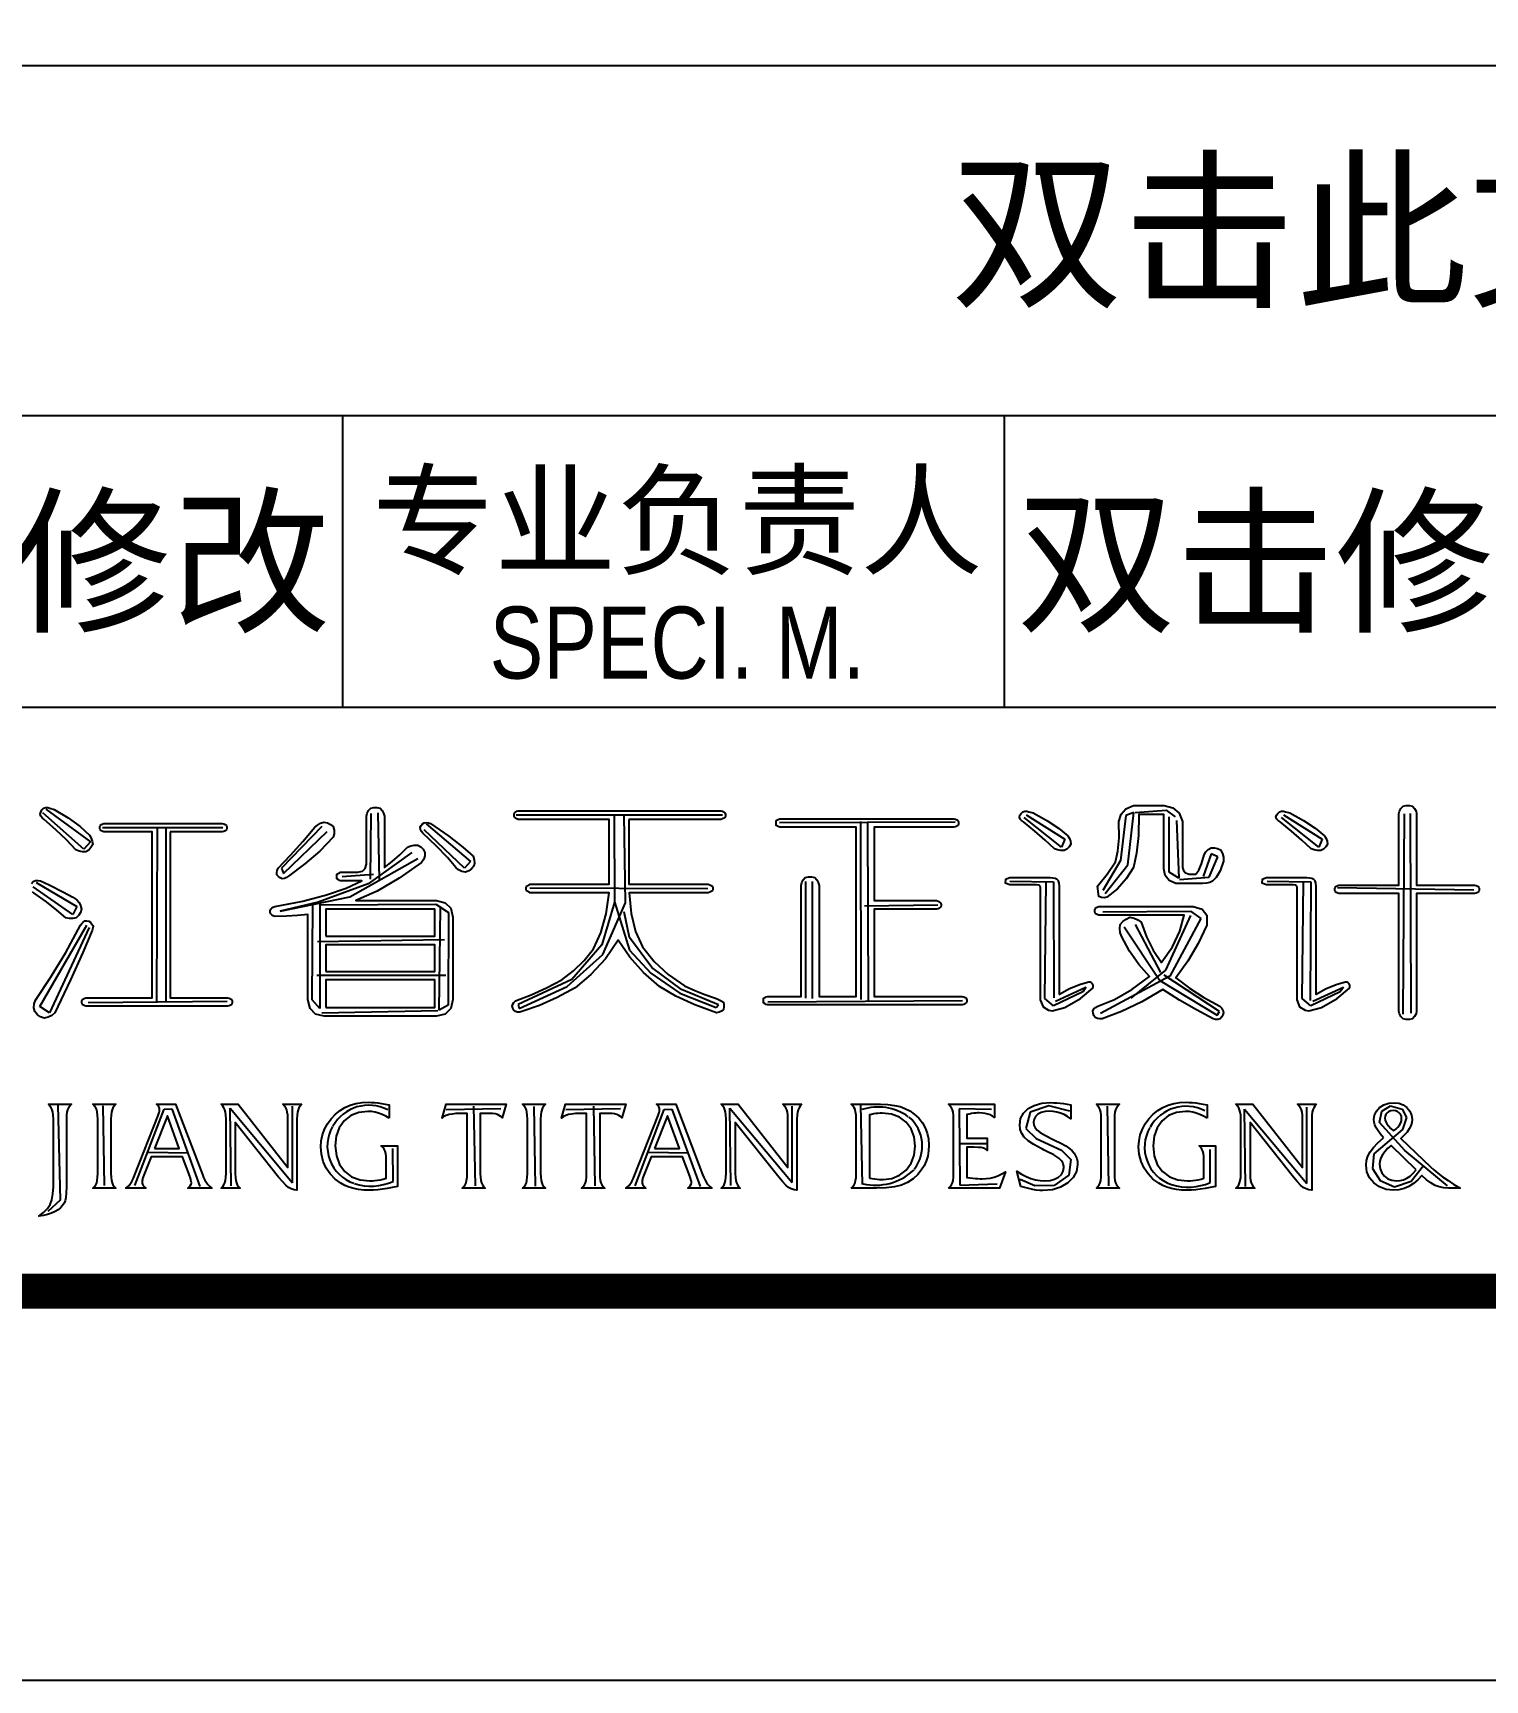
# Model space of a CAD drawing. Header units: millimetres. Extents: x -13522 to 160130, y -106845 to 23204.
# Drawn here: x 89364 to 93096, y -59400 to -55166 of the extents above; entities that cross this region are included whole.
import ezdxf
from ezdxf.enums import TextEntityAlignment as Align

# ---------------------------------------------------------------- set-up
doc = ezdxf.new("R2010")
doc.units = ezdxf.units.MM
doc.layers.add('0DataFlow-NsTitanTitle', color=8, linetype='Continuous')
doc.styles.add('TitleText', font='arial.ttf')

# ---------------------------------------------------------------- blocks, each defined once
blk = doc.blocks.new('titanlogo')
for p, q in [((-152.661, 11.359), (-153.717, 12.295)), ((-153.637, 12.385), (-152.491, 11.548)), ((-145.108, 12.292), (-145.073, 10.574)), ((-125.673, 12.304), (-125.881, 12.228)), ((-125.824, 10.959), (-125.673, 12.304)), ((-125.635, 12.304), (-124.839, 12.36)), ((-124.839, 12.36), (-124.611, 12.19)), ((-152.181, 11.92), (-149.088, 11.92)), ((-150.777, 11.908), (-150.79, 7.415)), ((-150.554, 11.933), (-150.554, 7.452)), ((-146.547, 11.941), (-147.582, 10.872)), ((-145.284, 12.274), (-145.301, 10.592)), ((-143.863, 12.011), (-142.722, 11.047)), ((-141.553, 12.245), (-136.242, 12.245)), ((-139.033, 12.231), (-139.02, 9.998)), ((-138.735, 9.984), (-138.776, 12.231)), ((-130.267, 12.055), (-134.779, 12.042)), ((-132.679, 7.493), (-132.692, 12.069)), ((-132.516, 12.055), (-132.503, 7.48)), ((-127.534, 11.41), (-128.489, 12.177)), ((-128.438, 12.245), (-127.448, 11.614)), ((-125.881, 12.228), (-126.014, 11.073)), ((-124.763, 10.77), (-124.763, 12.19)), ((-124.574, 12.095), (-124.517, 10.618)), ((-120.919, 11.41), (-121.874, 12.177)), ((-121.823, 12.245), (-120.834, 11.614)), ((-118.755, 7.115), (-118.717, 12.266)), ((-118.57, 12.274), (-118.551, 7.142)), ((-152.491, 11.548), (-152.661, 11.359)), ((-147.529, 10.732), (-146.406, 11.819)), ((-142.88, 10.872), (-143.915, 11.854)), ((-127.448, 11.614), (-127.534, 11.41)), ((-120.834, 11.614), (-120.919, 11.41)), ((-145.828, 10.136), (-144.073, 11.117)), ((-144.231, 11.275), (-145.354, 10.469)), ((-142.722, 11.047), (-142.88, 10.872)), ((-126.014, 11.073), (-126.469, 10.296)), ((-123.683, 11.243), (-123.891, 10.656)), ((-123.74, 10.637), (-123.512, 11.167)), ((-123.512, 11.167), (-123.683, 11.243)), ((-147.582, 10.872), (-147.529, 10.732)), ((-146.021, 10.662), (-145.214, 10.714)), ((-126.412, 10.22), (-125.824, 10.959)), ((-124.517, 10.618), (-124.763, 10.77)), ((-124.498, 10.58), (-123.74, 10.637)), ((-152.94, 9.677), (-153.966, 10.394)), ((-153.886, 10.503), (-152.84, 9.886)), ((-145.354, 10.469), (-146.635, 9.996)), ((-141.201, 10.363), (-136.622, 10.35)), ((-134.115, 10.526), (-134.115, 7.534)), ((-133.939, 10.526), (-133.939, 7.52)), ((-128.864, 10.541), (-127.738, 10.524)), ((-127.96, 7.525), (-127.926, 10.524)), ((-127.738, 10.524), (-127.733, 7.535)), ((-122.249, 10.541), (-121.124, 10.524)), ((-121.345, 7.525), (-121.311, 10.524)), ((-121.124, 10.524), (-121.138, 7.468)), ((-120.442, 10.372), (-116.935, 10.315)), ((-152.84, 9.886), (-152.94, 9.677)), ((-147.617, 9.768), (-145.828, 10.136)), ((-146.635, 9.996), (-147.617, 9.768)), ((-146.792, 7.489), (-146.775, 9.926)), ((-146.599, 9.961), (-146.599, 7.261)), ((-146.599, 9.926), (-143.617, 9.943)), ((-143.617, 9.943), (-143.284, 9.733)), ((-143.529, 7.226), (-143.494, 9.855)), ((-139.02, 9.998), (-139.345, 8.901)), ((-139.318, 8.657), (-138.735, 9.984)), ((-139.02, 10.011), (-138.64, 8.766)), ((-138.64, 9.091), (-138.776, 9.754)), ((-132.597, 9.903), (-130.714, 9.93)), ((-126.469, 9.747), (-124.213, 9.766)), ((-124.213, 9.766), (-123.948, 9.577)), ((-153.795, 7.318), (-152.581, 9.41)), ((-152.528, 9.348), (-153.54, 7.151)), ((-143.284, 9.733), (-143.301, 7.349)), ((-125.919, 9.368), (-125.009, 7.986)), ((-125.635, 9.425), (-124.99, 8.194)), ((-124.213, 9.652), (-124.858, 8.251)), ((-123.948, 9.577), (-124.744, 8.099)), ((-143.389, 9.032), (-146.652, 8.979)), ((-139.345, 8.901), (-140.117, 8.008)), ((-138.058, 8.319), (-138.64, 9.091)), ((-140.239, 7.832), (-139.318, 8.657)), ((-138.64, 8.766), (-138.085, 8.17)), ((-146.67, 8.12), (-143.354, 8.12)), ((-138.085, 8.17), (-137.34, 7.656)), ((-137.299, 7.75), (-138.058, 8.319)), ((-124.744, 8.099), (-126.526, 7.134)), ((-124.858, 8.251), (-125.749, 7.531)), ((-123.474, 7.19), (-124.896, 8.118)), ((-140.117, 8.008), (-141.499, 7.371)), ((-141.472, 7.263), (-140.239, 7.832)), ((-137.34, 7.656), (-136.405, 7.29)), ((-136.351, 7.358), (-137.299, 7.75)), ((-126.988, 7.695), (-127.738, 7.337)), ((-127.687, 7.457), (-126.903, 7.815)), ((-126.903, 7.815), (-126.988, 7.695)), ((-125.009, 7.986), (-123.531, 7.096)), ((-120.373, 7.695), (-121.124, 7.337)), ((-121.072, 7.457), (-120.288, 7.815)), ((-120.288, 7.815), (-120.373, 7.695)), ((-153.54, 7.151), (-153.795, 7.318)), ((-152.554, 7.415), (-148.976, 7.452)), ((-146.599, 7.261), (-146.792, 7.489)), ((-146.547, 7.156), (-143.564, 7.209)), ((-143.301, 7.349), (-143.529, 7.226)), ((-141.499, 7.371), (-141.472, 7.263)), ((-136.405, 7.29), (-136.351, 7.358)), ((-135.077, 7.439), (-130.077, 7.466)), ((-127.738, 7.337), (-127.96, 7.525)), ((-121.124, 7.337), (-121.345, 7.525)), ((-123.531, 7.096), (-123.474, 7.19)), ((-153.327, 4.78), (-153.271, 2.341)), ((-152.172, 4.762), (-152.135, 2.714)), ((-151.347, 2.71), (-150.597, 4.673)), ((-150.597, 4.673), (-150.401, 4.682)), ((-150.401, 4.682), (-149.677, 2.692)), ((-148.878, 2.706), (-148.903, 4.699)), ((-148.903, 4.699), (-147.298, 2.784)), ((-147.298, 2.784), (-147.298, 4.751)), ((-143.348, 4.668), (-141.943, 4.69)), ((-142.644, 4.754), (-142.606, 2.706)), ((-141.095, 4.743), (-141.058, 2.695)), ((-140.269, 4.668), (-138.864, 4.69)), ((-139.565, 4.754), (-139.527, 2.706)), ((-138.491, 2.704), (-137.741, 4.667)), ((-137.741, 4.667), (-137.545, 4.676)), ((-137.545, 4.676), (-136.821, 2.686)), ((-136.061, 4.703), (-134.456, 2.788)), ((-136.035, 2.711), (-136.061, 4.703)), ((-134.456, 2.788), (-134.456, 4.755)), ((-132.698, 4.785), (-132.66, 2.737)), ((-130.165, 4.689), (-130.143, 2.724)), ((-129.33, 4.667), (-130.165, 4.689)), ((-127.859, 4.761), (-128.339, 4.602)), ((-127.318, 4.624), (-127.859, 4.761)), ((-126.363, 4.754), (-126.326, 2.706)), ((-126.363, 4.754), (-126.326, 2.706)), ((-122.832, 4.678), (-121.227, 2.763)), ((-122.806, 2.685), (-122.832, 4.678)), ((-121.227, 2.763), (-121.227, 4.73)), ((-119.301, 4.621), (-119.074, 4.764)), ((-119.074, 4.764), (-118.773, 4.674)), ((-118.773, 4.674), (-118.667, 4.463)), ((-128.339, 4.602), (-128.453, 4.183)), ((-119.361, 4.334), (-119.301, 4.621)), ((-118.705, 3.618), (-119.361, 4.334)), ((-118.667, 4.463), (-118.765, 4.153)), ((-128.453, 4.183), (-128.187, 3.924)), ((-128.187, 3.924), (-127.531, 3.619)), ((-118.765, 4.153), (-119.505, 3.527)), ((-150.999, 3.575), (-149.981, 3.558)), ((-144.729, 3.663), (-144.722, 2.815)), ((-138.143, 3.57), (-137.125, 3.552)), ((-129.473, 3.789), (-130.143, 3.789)), ((-127.531, 3.619), (-127.295, 3.383)), ((-123.724, 3.636), (-123.716, 2.788)), ((-119.505, 3.527), (-119.543, 3.15)), ((-117.61, 2.705), (-118.705, 3.618)), ((-127.341, 2.98), (-127.722, 2.713)), ((-127.295, 3.383), (-127.341, 2.98)), ((-119.543, 3.15), (-119.339, 2.841)), ((-118.546, 2.826), (-118.229, 3.225)), ((-130.143, 2.724), (-129.187, 2.757)), ((-128.217, 2.705), (-128.598, 2.865)), ((-127.722, 2.713), (-128.217, 2.705)), ((-119.339, 2.841), (-118.976, 2.682)), ((-118.976, 2.682), (-118.546, 2.826)), ((-153.271, 2.341), (-153.588, 2.043))]:
    blk.add_line(p, q)
for points in [[(-153.42, 12.382), (-153.06, 12.164), (-152.758, 11.944), (-152.512, 11.721), (-152.469, 11.647), (-152.443, 11.567), (-152.434, 11.48), (-152.478, 11.4), (-152.536, 11.338), (-152.608, 11.296), (-152.696, 11.294), (-152.782, 11.311), (-152.866, 11.346), (-153.108, 11.599), (-153.378, 11.859), (-153.678, 12.124), (-153.727, 12.162), (-153.763, 12.207), (-153.785, 12.259), (-153.769, 12.316), (-153.739, 12.369), (-153.695, 12.416), (-153.639, 12.431), (-153.585, 12.431), (-153.532, 12.416)], [(-146.062, 10.545), (-146.09, 10.558), (-146.121, 10.577), (-146.156, 10.601), (-146.162, 10.636), (-146.162, 10.675), (-146.156, 10.718), (-146.121, 10.739), (-146.09, 10.756), (-146.062, 10.769), (-145.63, 10.769), (-145.502, 10.799), (-145.426, 10.866), (-145.4, 10.971), (-145.4, 12.209), (-145.38, 12.286), (-145.343, 12.355), (-145.288, 12.416), (-145.209, 12.431), (-145.129, 12.431), (-145.048, 12.416), (-144.993, 12.355), (-144.956, 12.286), (-144.936, 12.209), (-144.936, 10.886), (-144.733, 11.042), (-144.535, 11.218), (-144.342, 11.413), (-144.257, 11.449), (-144.168, 11.465), (-144.073, 11.464), (-143.999, 11.421), (-143.939, 11.359), (-143.894, 11.278), (-143.898, 11.188), (-143.926, 11.102), (-143.978, 11.021), (-144.556, 10.611), (-145.12, 10.284), (-145.669, 10.04), (-143.596, 10.04), (-143.371, 9.983), (-143.231, 9.841), (-143.177, 9.615), (-143.177, 7.492), (-143.231, 7.263), (-143.371, 7.121), (-143.596, 7.066), (-146.481, 7.066), (-146.707, 7.121), (-146.848, 7.263), (-146.902, 7.492), (-146.902, 9.682), (-147.171, 9.654), (-147.454, 9.638), (-147.753, 9.632), (-147.795, 9.647), (-147.83, 9.669), (-147.859, 9.699), (-147.872, 9.734), (-147.872, 9.774), (-147.859, 9.817), (-147.83, 9.847), (-147.795, 9.869), (-147.753, 9.884), (-147.034, 10.028), (-146.421, 10.186), (-145.916, 10.359), (-145.518, 10.545)], [(-138.657, 12.124), (-138.657, 10.461), (-136.613, 10.461), (-136.571, 10.448), (-136.536, 10.431), (-136.506, 10.41), (-136.494, 10.367), (-136.494, 10.328), (-136.506, 10.293), (-136.536, 10.272), (-136.571, 10.255), (-136.613, 10.242), (-138.647, 10.242), (-138.596, 9.709), (-138.482, 9.244), (-138.304, 8.847), (-138.005, 8.473), (-137.645, 8.141), (-137.223, 7.85), (-136.961, 7.73), (-136.696, 7.622), (-136.428, 7.526), (-136.363, 7.507), (-136.294, 7.474), (-136.221, 7.425), (-136.209, 7.367), (-136.209, 7.305), (-136.221, 7.24), (-136.271, 7.198), (-136.331, 7.168), (-136.4, 7.15), (-136.953, 7.356), (-137.441, 7.583), (-137.862, 7.834), (-138.274, 8.19), (-138.629, 8.585), (-138.927, 9.021), (-139.256, 8.545), (-139.626, 8.138), (-140.036, 7.8), (-140.496, 7.55), (-140.952, 7.345), (-141.403, 7.184), (-141.458, 7.169), (-141.512, 7.169), (-141.564, 7.184), (-141.606, 7.224), (-141.634, 7.271), (-141.648, 7.324), (-141.634, 7.376), (-141.606, 7.421), (-141.564, 7.458), (-141.164, 7.616), (-140.768, 7.797), (-140.377, 8.002), (-140.075, 8.232), (-139.805, 8.497), (-139.565, 8.798), (-139.375, 9.214), (-139.239, 9.696), (-139.156, 10.242), (-141.19, 10.242), (-141.217, 10.255), (-141.249, 10.272), (-141.285, 10.293), (-141.29, 10.328), (-141.29, 10.367), (-141.285, 10.41), (-141.249, 10.431), (-141.217, 10.448), (-141.19, 10.461), (-139.156, 10.461), (-139.156, 12.124), (-141.497, 12.124), (-141.528, 12.138), (-141.56, 12.154), (-141.593, 12.175), (-141.6, 12.211), (-141.6, 12.252), (-141.593, 12.298), (-141.56, 12.319), (-141.528, 12.335), (-141.497, 12.348), (-136.288, 12.348), (-136.246, 12.335), (-136.211, 12.319), (-136.182, 12.298), (-136.169, 12.252), (-136.169, 12.211), (-136.182, 12.175), (-136.211, 12.154), (-136.246, 12.138), (-136.288, 12.124)], [(-128.259, 12.291), (-127.906, 12.098), (-127.61, 11.902), (-127.369, 11.704), (-127.327, 11.638), (-127.301, 11.567), (-127.293, 11.491), (-127.336, 11.419), (-127.393, 11.365), (-127.463, 11.327), (-127.549, 11.325), (-127.633, 11.34), (-127.715, 11.372), (-127.952, 11.596), (-128.218, 11.826), (-128.511, 12.061), (-128.56, 12.095), (-128.595, 12.135), (-128.616, 12.182), (-128.601, 12.232), (-128.571, 12.279), (-128.528, 12.32), (-128.473, 12.334), (-128.42, 12.334), (-128.368, 12.32)], [(-128.259, 12.291), (-127.906, 12.098), (-127.61, 11.902), (-127.369, 11.704), (-127.327, 11.638), (-127.301, 11.567), (-127.293, 11.491), (-127.336, 11.419), (-127.393, 11.365), (-127.463, 11.327), (-127.549, 11.325), (-127.633, 11.34), (-127.715, 11.372), (-127.952, 11.596), (-128.218, 11.826), (-128.511, 12.061), (-128.56, 12.095), (-128.595, 12.135), (-128.616, 12.182), (-128.601, 12.232), (-128.571, 12.279), (-128.528, 12.32), (-128.473, 12.334), (-128.42, 12.334), (-128.368, 12.32)], [(-124.079, 10.716), (-124, 10.819), (-123.93, 10.986), (-123.867, 11.216), (-123.821, 11.291), (-123.759, 11.35), (-123.684, 11.394), (-123.599, 11.395), (-123.519, 11.377), (-123.442, 11.34), (-123.395, 11.253), (-123.372, 11.157), (-123.372, 11.051), (-123.458, 10.805), (-123.553, 10.633), (-123.655, 10.534), (-123.719, 10.504), (-123.803, 10.486), (-123.908, 10.48), (-124.59, 10.48), (-124.764, 10.554), (-124.868, 10.68), (-124.903, 10.857), (-124.903, 12.248), (-125.545, 12.248), (-125.556, 11.709), (-125.603, 11.258), (-125.686, 10.893), (-125.869, 10.601), (-126.097, 10.345), (-126.37, 10.126), (-126.436, 10.113), (-126.503, 10.119), (-126.569, 10.145), (-126.603, 10.407), (-126.361, 10.722), (-126.145, 11.034), (-126.083, 11.309), (-126.054, 11.655), (-126.056, 12.071), (-126.003, 12.26), (-125.879, 12.398), (-125.686, 12.483), (-124.892, 12.483), (-124.669, 12.422), (-124.511, 12.284), (-124.419, 12.071), (-124.419, 10.893), (-124.4, 10.81), (-124.344, 10.751), (-124.249, 10.716)], [(-121.663, 12.291), (-121.31, 12.098), (-121.013, 11.902), (-120.773, 11.704), (-120.73, 11.638), (-120.705, 11.567), (-120.696, 11.491), (-120.74, 11.419), (-120.797, 11.365), (-120.866, 11.327), (-120.953, 11.325), (-121.037, 11.34), (-121.119, 11.372), (-121.356, 11.596), (-121.621, 11.826), (-121.915, 12.061), (-121.963, 12.095), (-121.998, 12.135), (-122.02, 12.182), (-122.004, 12.232), (-121.975, 12.279), (-121.931, 12.32), (-121.877, 12.334), (-121.824, 12.334), (-121.772, 12.32)], [(-118.858, 12.267), (-118.845, 12.341), (-118.808, 12.407), (-118.752, 12.466), (-118.671, 12.481), (-118.592, 12.481), (-118.514, 12.466), (-118.458, 12.408), (-118.419, 12.341), (-118.404, 12.267), (-118.404, 10.436), (-116.918, 10.436), (-116.876, 10.428), (-116.839, 10.408), (-116.807, 10.385), (-116.798, 10.343), (-116.798, 10.304), (-116.807, 10.269), (-116.839, 10.246), (-116.876, 10.227), (-116.918, 10.219), (-118.404, 10.219), (-118.404, 7.197), (-118.419, 7.124), (-118.458, 7.058), (-118.514, 6.999), (-118.592, 6.984), (-118.671, 6.984), (-118.752, 6.999), (-118.808, 7.058), (-118.845, 7.124), (-118.858, 7.197), (-118.858, 10.219), (-120.403, 10.219), (-120.43, 10.232), (-120.462, 10.249), (-120.497, 10.269), (-120.504, 10.304), (-120.504, 10.343), (-120.497, 10.385), (-120.462, 10.406), (-120.43, 10.423), (-120.403, 10.436), (-118.858, 10.436)], [(-150.445, 11.805), (-150.445, 7.542), (-148.972, 7.542), (-148.928, 7.529), (-148.891, 7.512), (-148.86, 7.492), (-148.848, 7.449), (-148.848, 7.409), (-148.86, 7.374), (-148.891, 7.354), (-148.928, 7.337), (-148.972, 7.324), (-152.608, 7.324), (-152.638, 7.337), (-152.67, 7.354), (-152.703, 7.374), (-152.71, 7.409), (-152.71, 7.449), (-152.703, 7.492), (-152.67, 7.512), (-152.638, 7.529), (-152.608, 7.542), (-150.905, 7.542), (-150.905, 11.805), (-152.149, 11.805), (-152.177, 11.818), (-152.208, 11.835), (-152.244, 11.856), (-152.249, 11.891), (-152.249, 11.93), (-152.244, 11.973), (-152.208, 11.994), (-152.177, 12.011), (-152.149, 12.024), (-152.12, 12.024), (-149.107, 12.024), (-149.065, 12.011), (-149.027, 11.994), (-148.995, 11.973), (-148.985, 11.93), (-148.985, 11.891), (-148.995, 11.856), (-149.027, 11.835), (-149.065, 11.818), (-149.107, 11.805)], [(-147.4, 10.668), (-147.448, 10.631), (-147.503, 10.608), (-147.563, 10.601), (-147.615, 10.627), (-147.66, 10.661), (-147.698, 10.702), (-147.701, 10.758), (-147.692, 10.814), (-147.669, 10.87), (-147.347, 11.206), (-147.032, 11.557), (-146.722, 11.923), (-146.655, 11.982), (-146.578, 12.027), (-146.493, 12.057), (-146.401, 12.037), (-146.321, 11.998), (-146.252, 11.94), (-146.227, 11.849), (-146.227, 11.758), (-146.252, 11.666), (-146.596, 11.313), (-146.979, 10.981)], [(-142.65, 11.178), (-142.626, 11.087), (-142.623, 11.001), (-142.639, 10.92), (-142.697, 10.851), (-142.768, 10.801), (-142.852, 10.769), (-142.947, 10.79), (-143.029, 10.829), (-143.098, 10.886), (-143.312, 11.144), (-143.596, 11.439), (-143.95, 11.772), (-143.982, 11.818), (-144.005, 11.869), (-144.017, 11.923), (-143.992, 11.973), (-143.957, 12.013), (-143.911, 12.04), (-143.855, 12.046), (-143.801, 12.041), (-143.748, 12.024), (-143.283, 11.695), (-142.917, 11.413)], [(-130.304, 12.142), (-130.261, 12.128), (-130.224, 12.111), (-130.192, 12.091), (-130.182, 12.048), (-130.182, 12.009), (-130.192, 11.973), (-130.224, 11.953), (-130.261, 11.936), (-130.304, 11.923), (-132.348, 11.923), (-132.348, 10.04), (-130.746, 10.04), (-130.704, 10.024), (-130.669, 10.006), (-130.64, 9.985), (-130.627, 9.942), (-130.627, 9.903), (-130.64, 9.867), (-130.669, 9.846), (-130.704, 9.83), (-130.746, 9.817), (-132.348, 9.817), (-132.348, 7.576), (-130.086, 7.576), (-130.044, 7.563), (-130.009, 7.546), (-129.98, 7.526), (-129.967, 7.483), (-129.967, 7.444), (-129.98, 7.407), (-130.009, 7.387), (-130.044, 7.37), (-130.086, 7.358), (-135.093, 7.358), (-135.121, 7.37), (-135.153, 7.387), (-135.189, 7.407), (-135.194, 7.444), (-135.194, 7.483), (-135.189, 7.526), (-135.153, 7.546), (-135.121, 7.563), (-135.093, 7.576), (-134.225, 7.576), (-134.225, 10.428), (-134.208, 10.503), (-134.173, 10.572), (-134.119, 10.634), (-134.037, 10.649), (-133.954, 10.649), (-133.872, 10.634), (-133.82, 10.572), (-133.785, 10.503), (-133.765, 10.428), (-133.765, 7.576), (-132.808, 7.576), (-132.808, 11.923), (-134.768, 11.923), (-134.796, 11.936), (-134.828, 11.953), (-134.864, 11.973), (-134.869, 12.009), (-134.869, 12.048), (-134.864, 12.091), (-134.828, 12.111), (-134.796, 12.128), (-134.768, 12.142)], [(-128.077, 10.373), (-128.077, 7.487), (-128.007, 7.306), (-127.869, 7.22), (-127.771, 7.203), (-127.445, 7.288), (-127.048, 7.521), (-126.729, 7.79), (-126.718, 7.826), (-126.721, 7.863), (-126.737, 7.896), (-126.762, 7.922), (-126.795, 7.938), (-126.834, 7.94), (-127.04, 7.881), (-127.327, 7.77), (-127.58, 7.623), (-127.583, 10.408), (-127.589, 10.485), (-127.61, 10.543), (-127.644, 10.58), (-127.694, 10.605), (-127.755, 10.619), (-127.827, 10.624), (-128.86, 10.624), (-128.974, 10.579), (-128.98, 10.497), (-128.86, 10.453), (-128.172, 10.453), (-128.122, 10.444), (-128.091, 10.417)], [(-128.077, 10.373), (-128.077, 7.487), (-128.007, 7.306), (-127.869, 7.22), (-127.771, 7.203), (-127.445, 7.288), (-127.048, 7.521), (-126.729, 7.79), (-126.718, 7.826), (-126.721, 7.863), (-126.737, 7.896), (-126.762, 7.922), (-126.795, 7.938), (-126.834, 7.94), (-127.04, 7.881), (-127.327, 7.77), (-127.58, 7.623), (-127.583, 10.408), (-127.589, 10.485), (-127.61, 10.543), (-127.644, 10.58), (-127.694, 10.605), (-127.755, 10.619), (-127.827, 10.624), (-128.86, 10.624), (-128.974, 10.579), (-128.98, 10.497), (-128.86, 10.453), (-128.172, 10.453), (-128.122, 10.444), (-128.091, 10.417)], [(-121.481, 10.373), (-121.481, 7.487), (-121.411, 7.306), (-121.272, 7.22), (-121.175, 7.203), (-120.848, 7.288), (-120.451, 7.521), (-120.133, 7.79), (-120.122, 7.826), (-120.125, 7.863), (-120.14, 7.896), (-120.166, 7.922), (-120.199, 7.938), (-120.237, 7.94), (-120.444, 7.881), (-120.731, 7.77), (-120.983, 7.623), (-120.986, 10.408), (-120.993, 10.485), (-121.014, 10.543), (-121.048, 10.58), (-121.098, 10.605), (-121.159, 10.619), (-121.231, 10.624), (-122.263, 10.624), (-122.377, 10.579), (-122.384, 10.497), (-122.263, 10.453), (-121.576, 10.453), (-121.526, 10.444), (-121.495, 10.417)], [(-146.442, 9.122), (-143.641, 9.122), (-143.641, 9.817), (-146.442, 9.817)], [(-124.149, 9.891), (-123.916, 9.821), (-123.799, 9.66), (-123.796, 9.408), (-124.017, 8.933), (-124.282, 8.482), (-124.59, 8.054), (-124.246, 7.789), (-123.871, 7.545), (-123.466, 7.323), (-123.419, 7.282), (-123.388, 7.229), (-123.372, 7.164), (-123.387, 7.104), (-123.414, 7.049), (-123.455, 7), (-123.514, 6.984), (-123.575, 6.984), (-123.637, 7), (-124.066, 7.228), (-124.498, 7.479), (-124.932, 7.753), (-125.471, 7.439), (-125.99, 7.188), (-126.487, 7), (-126.549, 6.996), (-126.61, 7.008), (-126.67, 7.035), (-126.703, 7.087), (-126.722, 7.142), (-126.729, 7.199), (-126.701, 7.253), (-126.658, 7.294), (-126.599, 7.323), (-126.167, 7.495), (-125.725, 7.75), (-125.274, 8.089), (-125.544, 8.395), (-125.782, 8.74), (-125.987, 9.125), (-126.023, 9.222), (-126.037, 9.322), (-126.027, 9.426), (-125.955, 9.504), (-125.871, 9.565), (-125.774, 9.609), (-125.667, 9.587), (-125.57, 9.546), (-125.486, 9.485), (-125.352, 9.108), (-125.177, 8.762), (-124.962, 8.448), (-124.95, 8.466), (-124.683, 8.853), (-124.492, 9.251), (-124.378, 9.662), (-126.569, 9.662), (-126.599, 9.675), (-126.633, 9.693), (-126.67, 9.714), (-126.675, 9.752), (-126.675, 9.793), (-126.67, 9.838), (-126.633, 9.86), (-126.599, 9.878), (-126.569, 9.891)], [(-152.445, 9.274), (-152.684, 8.706), (-153.006, 7.999), (-153.409, 7.15), (-153.486, 7.083), (-153.576, 7.038), (-153.678, 7.016), (-153.773, 7.049), (-153.855, 7.105), (-153.924, 7.184), (-153.945, 7.286), (-153.939, 7.383), (-153.907, 7.475), (-153.514, 8.059), (-153.126, 8.703), (-152.743, 9.407), (-152.713, 9.452), (-152.677, 9.487), (-152.636, 9.515), (-152.585, 9.518), (-152.536, 9.507), (-152.49, 9.48), (-152.457, 9.436), (-152.433, 9.401), (-152.418, 9.374)], [(-146.442, 8.22), (-143.641, 8.22), (-143.641, 8.898), (-146.442, 8.898)], [(-146.442, 7.29), (-143.641, 7.29), (-143.641, 8.002), (-146.442, 8.002)], [(-153.107, 2.682), (-153.111, 2.528), (-153.122, 2.409), (-153.141, 2.323), (-153.17, 2.258), (-153.21, 2.196), (-153.261, 2.14), (-153.325, 2.088), (-153.402, 2.042), (-153.492, 2.003), (-153.592, 1.97), (-153.702, 1.943), (-153.82, 1.924), (-153.694, 2.024), (-153.596, 2.125), (-153.527, 2.226), (-153.481, 2.345), (-153.454, 2.497), (-153.445, 2.682), (-153.445, 4.421), (-153.448, 4.521), (-153.458, 4.601), (-153.474, 4.662), (-153.498, 4.712), (-153.531, 4.758), (-153.572, 4.801), (-152.98, 4.801), (-153.022, 4.758), (-153.055, 4.712), (-153.079, 4.662), (-153.095, 4.601), (-153.104, 4.521), (-153.107, 4.421)], [(-151.965, 3.026), (-151.962, 2.926), (-151.953, 2.846), (-151.937, 2.784), (-151.913, 2.733), (-151.88, 2.686), (-151.838, 2.643), (-152.43, 2.643), (-152.388, 2.686), (-152.355, 2.733), (-152.331, 2.784), (-152.315, 2.846), (-152.306, 2.926), (-152.302, 3.026), (-152.302, 4.421), (-152.306, 4.521), (-152.315, 4.601), (-152.331, 4.662), (-152.355, 4.712), (-152.388, 4.758), (-152.43, 4.801), (-151.838, 4.801), (-151.88, 4.758), (-151.913, 4.712), (-151.937, 4.662), (-151.953, 4.601), (-151.962, 4.521), (-151.965, 4.421)], [(-151.136, 2.935), (-151.144, 2.913), (-151.151, 2.891), (-151.157, 2.867), (-151.16, 2.844), (-151.163, 2.82), (-151.164, 2.795), (-151.161, 2.774), (-151.154, 2.751), (-151.141, 2.727), (-151.123, 2.701), (-151.099, 2.673), (-151.069, 2.643), (-151.578, 2.643), (-151.537, 2.676), (-151.499, 2.716), (-151.464, 2.763), (-151.43, 2.82), (-151.396, 2.889), (-151.361, 2.971), (-150.753, 4.51), (-150.742, 4.539), (-150.733, 4.568), (-150.726, 4.595), (-150.72, 4.622), (-150.717, 4.647), (-150.716, 4.67), (-150.718, 4.694), (-150.724, 4.717), (-150.734, 4.739), (-150.748, 4.759), (-150.768, 4.78), (-150.793, 4.801), (-150.302, 4.801), (-149.615, 2.993), (-149.582, 2.916), (-149.547, 2.85), (-149.512, 2.793), (-149.471, 2.742), (-149.424, 2.692), (-149.369, 2.643), (-149.988, 2.643), (-149.98, 2.651), (-149.932, 2.706), (-149.904, 2.75), (-149.894, 2.783), (-149.899, 2.821), (-149.911, 2.87), (-149.932, 2.929), (-149.935, 2.939), (-149.937, 2.946), (-149.939, 2.952), (-150.124, 3.451), (-150.929, 3.451)], [(-147.056, 4.801), (-147.098, 4.758), (-147.131, 4.712), (-147.155, 4.662), (-147.171, 4.601), (-147.18, 4.521), (-147.183, 4.421), (-147.183, 2.593), (-147.258, 2.603), (-147.33, 2.627), (-147.399, 2.666), (-147.472, 2.727), (-147.557, 2.816), (-147.654, 2.932), (-148.768, 4.336), (-148.768, 3.026), (-148.765, 2.923), (-148.756, 2.841), (-148.74, 2.78), (-148.717, 2.731), (-148.685, 2.685), (-148.644, 2.643), (-149.133, 2.643), (-149.092, 2.686), (-149.059, 2.733), (-149.035, 2.784), (-149.019, 2.846), (-149.009, 2.926), (-149.006, 3.026), (-149.006, 4.421), (-149.009, 4.521), (-149.019, 4.601), (-149.035, 4.662), (-149.059, 4.712), (-149.092, 4.758), (-149.133, 4.801), (-148.695, 4.801), (-147.418, 3.181), (-147.418, 4.421), (-147.421, 4.521), (-147.431, 4.601), (-147.447, 4.662), (-147.471, 4.712), (-147.504, 4.758), (-147.545, 4.801)], [(-144.81, 4.444), (-144.903, 4.499), (-144.995, 4.543), (-145.085, 4.576), (-145.176, 4.6), (-145.269, 4.614), (-145.363, 4.619), (-145.597, 4.592), (-145.798, 4.511), (-145.967, 4.376), (-146.095, 4.197), (-146.172, 3.983), (-146.197, 3.734), (-146.171, 3.475), (-146.09, 3.255), (-145.957, 3.074), (-145.779, 2.939), (-145.562, 2.858), (-145.309, 2.831), (-145.244, 2.833), (-145.178, 2.839), (-145.109, 2.849), (-145.038, 2.863), (-144.965, 2.881), (-144.889, 2.904), (-144.889, 3.359), (-144.892, 3.458), (-144.902, 3.539), (-144.918, 3.6), (-144.942, 3.65), (-144.974, 3.696), (-145.016, 3.738), (-144.596, 3.738), (-144.596, 2.688), (-144.732, 2.659), (-144.862, 2.635), (-144.985, 2.616), (-145.102, 2.602), (-145.212, 2.594), (-145.318, 2.592), (-145.463, 2.597), (-145.599, 2.612), (-145.724, 2.636), (-145.841, 2.671), (-145.951, 2.716), (-146.053, 2.77), (-146.202, 2.878), (-146.328, 3.01), (-146.431, 3.164), (-146.507, 3.335), (-146.553, 3.516), (-146.568, 3.706), (-146.558, 3.863), (-146.525, 4.015), (-146.472, 4.162), (-146.398, 4.3), (-146.305, 4.428), (-146.192, 4.546), (-146.076, 4.639), (-145.95, 4.716), (-145.813, 4.776), (-145.666, 4.819), (-145.511, 4.845), (-145.348, 4.854), (-145.271, 4.852), (-145.188, 4.846), (-145.101, 4.837), (-145.009, 4.824), (-144.912, 4.808), (-144.81, 4.787)], [(-142.472, 3.026), (-142.469, 2.926), (-142.459, 2.846), (-142.442, 2.784), (-142.418, 2.733), (-142.386, 2.686), (-142.345, 2.643), (-142.937, 2.643), (-142.894, 2.686), (-142.862, 2.733), (-142.838, 2.784), (-142.822, 2.846), (-142.812, 2.926), (-142.809, 3.026), (-142.809, 4.565), (-142.983, 4.565), (-143.096, 4.561), (-143.193, 4.552), (-143.275, 4.537), (-143.345, 4.514), (-143.405, 4.484), (-143.454, 4.446), (-143.347, 4.801), (-141.804, 4.801), (-141.905, 4.453), (-141.941, 4.488), (-141.983, 4.516), (-142.032, 4.538), (-142.089, 4.553), (-142.155, 4.562), (-142.23, 4.565), (-142.472, 4.565)], [(-140.921, 3.026), (-140.918, 2.926), (-140.909, 2.846), (-140.893, 2.784), (-140.869, 2.733), (-140.836, 2.686), (-140.794, 2.643), (-141.386, 2.643), (-141.344, 2.686), (-141.311, 2.733), (-141.287, 2.784), (-141.271, 2.846), (-141.262, 2.926), (-141.258, 3.026), (-141.258, 4.421), (-141.262, 4.521), (-141.271, 4.601), (-141.287, 4.662), (-141.311, 4.712), (-141.344, 4.758), (-141.386, 4.801), (-140.794, 4.801), (-140.836, 4.758), (-140.869, 4.712), (-140.893, 4.662), (-140.909, 4.601), (-140.918, 4.521), (-140.921, 4.421)], [(-139.402, 3.026), (-139.398, 2.926), (-139.388, 2.846), (-139.372, 2.784), (-139.348, 2.733), (-139.316, 2.686), (-139.274, 2.643), (-139.866, 2.643), (-139.824, 2.686), (-139.791, 2.733), (-139.768, 2.784), (-139.752, 2.846), (-139.742, 2.926), (-139.739, 3.026), (-139.739, 4.565), (-139.913, 4.565), (-140.025, 4.561), (-140.123, 4.552), (-140.205, 4.537), (-140.275, 4.514), (-140.334, 4.484), (-140.384, 4.446), (-140.277, 4.801), (-138.734, 4.801), (-138.835, 4.453), (-138.87, 4.488), (-138.912, 4.516), (-138.961, 4.538), (-139.018, 4.553), (-139.084, 4.562), (-139.159, 4.565), (-139.402, 4.565)], [(-138.283, 2.935), (-138.292, 2.913), (-138.299, 2.891), (-138.304, 2.867), (-138.308, 2.844), (-138.31, 2.82), (-138.311, 2.795), (-138.309, 2.774), (-138.301, 2.751), (-138.288, 2.727), (-138.27, 2.701), (-138.246, 2.673), (-138.216, 2.643), (-138.726, 2.643), (-138.685, 2.676), (-138.647, 2.716), (-138.612, 2.763), (-138.578, 2.82), (-138.543, 2.889), (-138.508, 2.971), (-137.901, 4.51), (-137.889, 4.539), (-137.88, 4.568), (-137.873, 4.595), (-137.868, 4.622), (-137.865, 4.647), (-137.864, 4.67), (-137.866, 4.694), (-137.871, 4.717), (-137.882, 4.739), (-137.896, 4.759), (-137.915, 4.78), (-137.94, 4.801), (-137.449, 4.801), (-136.762, 2.993), (-136.729, 2.916), (-136.695, 2.85), (-136.659, 2.793), (-136.619, 2.742), (-136.571, 2.692), (-136.517, 2.643), (-137.135, 2.643), (-137.127, 2.651), (-137.08, 2.706), (-137.051, 2.75), (-137.042, 2.783), (-137.046, 2.821), (-137.059, 2.87), (-137.079, 2.929), (-137.082, 2.939), (-137.085, 2.946), (-137.087, 2.952), (-137.272, 3.451), (-138.076, 3.451)], [(-134.204, 4.801), (-134.246, 4.758), (-134.279, 4.712), (-134.302, 4.662), (-134.318, 4.601), (-134.328, 4.521), (-134.331, 4.421), (-134.331, 2.593), (-134.405, 2.603), (-134.477, 2.627), (-134.546, 2.666), (-134.619, 2.727), (-134.704, 2.816), (-134.801, 2.932), (-135.916, 4.336), (-135.916, 3.026), (-135.912, 2.923), (-135.903, 2.841), (-135.888, 2.78), (-135.864, 2.731), (-135.833, 2.685), (-135.792, 2.643), (-136.28, 2.643), (-136.239, 2.686), (-136.207, 2.733), (-136.183, 2.784), (-136.166, 2.846), (-136.156, 2.926), (-136.153, 3.026), (-136.153, 4.421), (-136.156, 4.521), (-136.166, 4.601), (-136.183, 4.662), (-136.207, 4.712), (-136.239, 4.758), (-136.28, 4.801), (-135.842, 4.801), (-134.565, 3.181), (-134.565, 4.421), (-134.569, 4.521), (-134.578, 4.601), (-134.595, 4.662), (-134.619, 4.712), (-134.651, 4.758), (-134.692, 4.801)], [(-132.935, 2.643), (-132.894, 2.685), (-132.862, 2.731), (-132.839, 2.78), (-132.823, 2.841), (-132.814, 2.923), (-132.811, 3.026), (-132.811, 4.421), (-132.814, 4.524), (-132.823, 4.606), (-132.839, 4.666), (-132.862, 4.715), (-132.894, 4.759), (-132.935, 4.801), (-132.183, 4.801), (-131.993, 4.794), (-131.826, 4.774), (-131.683, 4.742), (-131.555, 4.694), (-131.433, 4.63), (-131.318, 4.549), (-131.203, 4.444), (-131.109, 4.327), (-131.036, 4.199), (-130.983, 4.061), (-130.951, 3.912), (-130.941, 3.754), (-130.949, 3.609), (-130.972, 3.472), (-131.011, 3.342), (-131.066, 3.22), (-131.137, 3.105), (-131.223, 2.999), (-131.347, 2.885), (-131.487, 2.795), (-131.643, 2.727), (-131.825, 2.68), (-132.039, 2.653), (-132.285, 2.643)], [(-130.435, 2.643), (-130.394, 2.686), (-130.362, 2.733), (-130.338, 2.784), (-130.321, 2.846), (-130.312, 2.926), (-130.308, 3.026), (-130.308, 4.421), (-130.312, 4.521), (-130.321, 4.601), (-130.338, 4.662), (-130.362, 4.712), (-130.394, 4.758), (-130.435, 4.801), (-129.254, 4.801), (-129.254, 4.462), (-129.308, 4.499), (-129.366, 4.53), (-129.428, 4.552), (-129.494, 4.567), (-129.567, 4.577), (-129.646, 4.58), (-129.691, 4.579), (-129.738, 4.576), (-129.789, 4.57), (-129.844, 4.562), (-129.904, 4.552), (-129.968, 4.54), (-129.968, 3.931), (-129.44, 3.931), (-129.44, 3.617), (-129.467, 3.643), (-129.501, 3.664), (-129.54, 3.678), (-129.595, 3.688), (-129.672, 3.694), (-129.774, 3.696), (-129.968, 3.696), (-129.968, 2.923), (-129.889, 2.911), (-129.815, 2.902), (-129.746, 2.895), (-129.682, 2.89), (-129.625, 2.887), (-129.573, 2.886), (-129.466, 2.89), (-129.362, 2.905), (-129.263, 2.93), (-129.166, 2.965), (-129.07, 3.01), (-128.975, 3.066), (-129.126, 2.643)], [(-128.58, 2.691), (-128.683, 3.083), (-128.559, 3.006), (-128.437, 2.944), (-128.318, 2.896), (-128.2, 2.862), (-128.083, 2.841), (-127.967, 2.835), (-127.828, 2.845), (-127.709, 2.877), (-127.609, 2.93), (-127.534, 3), (-127.489, 3.083), (-127.474, 3.178), (-127.476, 3.207), (-127.48, 3.236), (-127.488, 3.265), (-127.499, 3.293), (-127.512, 3.32), (-127.529, 3.347), (-127.599, 3.414), (-127.731, 3.499), (-127.925, 3.6), (-127.977, 3.625), (-128.021, 3.646), (-128.057, 3.664), (-128.245, 3.767), (-128.389, 3.864), (-128.49, 3.955), (-128.555, 4.05), (-128.594, 4.156), (-128.607, 4.273), (-128.583, 4.435), (-128.511, 4.575), (-128.393, 4.69), (-128.232, 4.775), (-128.036, 4.827), (-127.805, 4.844), (-127.731, 4.842), (-127.652, 4.838), (-127.569, 4.83), (-127.48, 4.819), (-127.387, 4.805), (-127.289, 4.787), (-127.289, 4.425), (-127.378, 4.486), (-127.468, 4.537), (-127.558, 4.575), (-127.649, 4.603), (-127.743, 4.62), (-127.839, 4.625), (-127.954, 4.616), (-128.054, 4.59), (-128.137, 4.546), (-128.199, 4.488), (-128.237, 4.419), (-128.249, 4.339), (-128.24, 4.267), (-128.21, 4.2), (-128.161, 4.139), (-128.077, 4.074), (-127.945, 3.997), (-127.763, 3.906), (-127.75, 3.9), (-127.732, 3.891), (-127.71, 3.881), (-127.551, 3.803), (-127.421, 3.73), (-127.321, 3.661), (-127.261, 3.607), (-127.211, 3.547), (-127.17, 3.479), (-127.141, 3.406), (-127.123, 3.33), (-127.117, 3.251), (-127.145, 3.075), (-127.23, 2.918), (-127.372, 2.779), (-127.556, 2.672), (-127.768, 2.607), (-128.009, 2.586), (-128.092, 2.589), (-128.18, 2.598), (-128.273, 2.612), (-128.37, 2.633), (-128.472, 2.659)], [(-126.173, 3.026), (-126.169, 2.926), (-126.16, 2.846), (-126.144, 2.784), (-126.12, 2.733), (-126.087, 2.686), (-126.045, 2.643), (-126.637, 2.643), (-126.595, 2.686), (-126.562, 2.733), (-126.538, 2.784), (-126.523, 2.846), (-126.513, 2.926), (-126.51, 3.026), (-126.51, 4.421), (-126.513, 4.521), (-126.523, 4.601), (-126.538, 4.662), (-126.562, 4.712), (-126.595, 4.758), (-126.637, 4.801), (-126.045, 4.801), (-126.087, 4.758), (-126.12, 4.712), (-126.144, 4.662), (-126.16, 4.601), (-126.169, 4.521), (-126.173, 4.421)], [(-123.791, 4.444), (-123.884, 4.499), (-123.976, 4.543), (-124.067, 4.576), (-124.157, 4.6), (-124.25, 4.614), (-124.344, 4.619), (-124.578, 4.592), (-124.779, 4.511), (-124.948, 4.376), (-125.076, 4.197), (-125.153, 3.983), (-125.179, 3.734), (-125.152, 3.475), (-125.072, 3.255), (-124.938, 3.074), (-124.76, 2.939), (-124.544, 2.858), (-124.29, 2.831), (-124.226, 2.833), (-124.159, 2.839), (-124.091, 2.849), (-124.019, 2.863), (-123.946, 2.881), (-123.87, 2.904), (-123.87, 3.359), (-123.874, 3.458), (-123.883, 3.539), (-123.899, 3.6), (-123.923, 3.65), (-123.956, 3.696), (-123.998, 3.738), (-123.577, 3.738), (-123.577, 2.688), (-123.713, 2.659), (-123.843, 2.635), (-123.966, 2.616), (-124.083, 2.602), (-124.194, 2.594), (-124.299, 2.592), (-124.444, 2.597), (-124.58, 2.612), (-124.706, 2.636), (-124.822, 2.671), (-124.932, 2.716), (-125.034, 2.77), (-125.183, 2.878), (-125.309, 3.01), (-125.412, 3.164), (-125.489, 3.335), (-125.534, 3.516), (-125.55, 3.706), (-125.539, 3.863), (-125.507, 4.015), (-125.453, 4.162), (-125.379, 4.3), (-125.286, 4.428), (-125.174, 4.546), (-125.058, 4.639), (-124.931, 4.716), (-124.794, 4.776), (-124.647, 4.819), (-124.492, 4.845), (-124.329, 4.854), (-124.252, 4.852), (-124.17, 4.846), (-124.083, 4.837), (-123.99, 4.824), (-123.893, 4.808), (-123.791, 4.787)], [(-120.975, 4.801), (-121.017, 4.758), (-121.049, 4.712), (-121.073, 4.662), (-121.089, 4.601), (-121.099, 4.521), (-121.102, 4.421), (-121.102, 2.593), (-121.176, 2.603), (-121.248, 2.627), (-121.317, 2.666), (-121.39, 2.727), (-121.475, 2.816), (-121.572, 2.932), (-122.687, 4.336), (-122.687, 3.026), (-122.683, 2.923), (-122.674, 2.841), (-122.658, 2.78), (-122.635, 2.731), (-122.603, 2.685), (-122.562, 2.643), (-123.051, 2.643), (-123.01, 2.686), (-122.978, 2.733), (-122.954, 2.784), (-122.937, 2.846), (-122.927, 2.926), (-122.924, 3.026), (-122.924, 4.421), (-122.927, 4.521), (-122.937, 4.601), (-122.954, 4.662), (-122.978, 4.712), (-123.01, 4.758), (-123.051, 4.801), (-122.613, 4.801), (-121.336, 3.181), (-121.336, 4.421), (-121.339, 4.521), (-121.349, 4.601), (-121.366, 4.662), (-121.39, 4.712), (-121.422, 4.758), (-121.463, 4.801)], [(-119.257, 3.942), (-119.333, 4.031), (-119.396, 4.116), (-119.444, 4.195), (-119.478, 4.27), (-119.499, 4.341), (-119.505, 4.409), (-119.489, 4.525), (-119.439, 4.628), (-119.355, 4.717), (-119.247, 4.786), (-119.122, 4.828), (-118.98, 4.841), (-118.86, 4.827), (-118.751, 4.786), (-118.656, 4.716), (-118.582, 4.627), (-118.537, 4.526), (-118.522, 4.412), (-118.53, 4.333), (-118.554, 4.252), (-118.594, 4.171), (-118.651, 4.089), (-118.723, 4.006), (-118.811, 3.922), (-118.052, 3.193), (-117.965, 3.116), (-117.86, 3.031), (-117.737, 2.939), (-117.598, 2.842), (-117.449, 2.744), (-117.288, 2.643), (-117.584, 2.643), (-117.706, 2.652), (-117.822, 2.677), (-117.931, 2.718), (-118.038, 2.78), (-118.151, 2.864), (-118.268, 2.971), (-118.373, 2.856), (-118.484, 2.762), (-118.601, 2.689), (-118.726, 2.637), (-118.858, 2.605), (-118.996, 2.595), (-119.188, 2.615), (-119.357, 2.677), (-119.503, 2.779), (-119.616, 2.912), (-119.683, 3.065), (-119.706, 3.238), (-119.694, 3.353), (-119.659, 3.467), (-119.6, 3.579), (-119.515, 3.693), (-119.401, 3.814)], [(-150.843, 3.667), (-150.207, 3.667), (-150.513, 4.501)], [(-137.991, 3.667), (-137.354, 3.667), (-137.66, 4.501)], [(-132.47, 2.904), (-132.395, 2.893), (-132.328, 2.884), (-132.267, 2.877), (-132.213, 2.872), (-132.163, 2.869), (-132.119, 2.868), (-131.893, 2.896), (-131.695, 2.977), (-131.524, 3.111), (-131.394, 3.288), (-131.316, 3.493), (-131.29, 3.727), (-131.316, 3.965), (-131.394, 4.17), (-131.523, 4.341), (-131.695, 4.47), (-131.902, 4.548), (-132.143, 4.574), (-132.196, 4.572), (-132.25, 4.569), (-132.304, 4.563), (-132.359, 4.554), (-132.415, 4.543), (-132.47, 4.529)], [(-119.002, 4.116), (-118.937, 4.165), (-118.884, 4.215), (-118.843, 4.267), (-118.813, 4.322), (-118.795, 4.379), (-118.79, 4.437), (-118.797, 4.494), (-118.817, 4.544), (-118.852, 4.586), (-118.897, 4.618), (-118.95, 4.638), (-119.012, 4.644), (-119.067, 4.638), (-119.117, 4.618), (-119.159, 4.586), (-119.192, 4.544), (-119.211, 4.496), (-119.218, 4.441), (-119.212, 4.397), (-119.195, 4.349), (-119.167, 4.299), (-119.126, 4.244), (-119.071, 4.183)], [(-118.42, 3.117), (-119.057, 3.744), (-119.151, 3.662), (-119.226, 3.581), (-119.283, 3.502), (-119.323, 3.424), (-119.347, 3.343), (-119.355, 3.26), (-119.341, 3.145), (-119.3, 3.044), (-119.231, 2.956), (-119.142, 2.888), (-119.04, 2.848), (-118.923, 2.834), (-118.828, 2.842), (-118.738, 2.864), (-118.654, 2.902), (-118.575, 2.957), (-118.496, 3.028)]]:
    blk.add_lwpolyline(points, close=True)
blk.add_lwpolyline([(-154.002, 10.481), (-153.963, 10.528), (-153.9, 10.552), (-153.837, 10.558), (-153.773, 10.545), (-153.554, 10.444), (-153.181, 10.259), (-152.942, 10.13), (-152.837, 10.058), (-152.782, 9.991), (-152.743, 9.91), (-152.72, 9.817), (-152.745, 9.732), (-152.79, 9.66), (-152.854, 9.598), (-152.944, 9.575), (-153.033, 9.575), (-153.123, 9.598), (-153.353, 9.795), (-153.624, 10.004), (-153.936, 10.226), (-153.984, 10.265)])
for centre, radius, start, end in [((-145.333, 3.712), 1.066, 63.0826, 150.402), ((-132.249, 3.385), 1.346, 54.638, 108.0909), ((-124.328, 3.685), 1.066, 63.0826, 150.402), ((-131.391, 4.542), 0.0912, 220.771, 229.2788), ((-132.088, 3.733), 0.977, 322.1521, 49.2788), ((-145.393, 3.725), 1.01, 149.939, 251.0098), ((-124.388, 3.698), 1.01, 149.939, 251.0098), ((-132.302, 4.135), 1.412, 256.6288, 312.6238), ((-131.319, 3.067), 0.0386, 100.467, 132.6238), ((-145.284, 4.159), 1.46, 253.1476, 292.9646), ((-124.278, 4.133), 1.46, 253.1476, 292.9646)]:
    blk.add_arc(centre, radius, start, end)
blk = doc.blocks.new('titletext')
at = {"style": 'TitleText'}
blk.add_text('专业负责人', height=2.3, dxfattribs=at).set_placement((-137.407, 17.968), align=Align.BOTTOM_CENTER)
at = {"style": 'TitleText', "width": 0.8}
blk.add_text('SPECI. M.', height=1.85, dxfattribs=at).set_placement((-137.407, 15.191), align=Align.BOTTOM_CENTER)
blk = doc.blocks.new('title.2017')
for p, q in [((0, 31.5), (-180, 31.5)), ((0, 22.5), (-180, 22.5)), ((-146, 15), (-146, 22.5)), ((-129, 15), (-129, 22.5)), ((0, 15), (-180, 15))]:
    blk.add_line(p, q)
for name in ['titletext', 'titanlogo']:
    blk.add_blockref(name, (0, 0))
at = {"style": 'TitleText'}
for tag, height, p in [('PROJECT2L1', 3.25, (-106, 42)), ('DwgNAME2L1', 3.25, (-28, 42)), ('PROJECT1', 3.25, (-106, 39)), ('DwgNAME1', 3.25, (-28, 39)), ('PROJECT2L2', 3.25, (-106, 36)), ('DwgNAME2L2', 3.25, (-28, 36)), ('UNITNAME', 3.25, (-106, 27.25)), ('DwgNo', 3.25, (-28, 27.25)), ('ProjM', 3, (-154.5, 18.75)), ('SpeciM', 3, (-120.5, 18.75)), ('Made', 3, (-92, 18.75)), ('Chkd', 3, (-64, 18.75)), ('AuthD', 3, (-8, 18.75)), ('Appr', 3, (-36, 18.75)), ('Stage', 3, (-46, 11.25)), ('Speci', 3, (-10, 11.25)), ('Scale', 3, (-46, 3.75))]:
    blk.add_attdef(tag, text='', height=height, dxfattribs=at).set_placement(p, align=Align.MIDDLE_CENTER)
at = {"style": 'TitleText', "width": 0.8}
for tag, p in [('P', (-24.655, 4.766)), ('PT', (-11.828, 4.766))]:
    blk.add_attdef(tag, text='', height=3, dxfattribs=at).set_placement(p, align=Align.MIDDLE_CENTER)
blk = doc.blocks.new('NsCAH-DrawFrame')
blk.add_lwpolyline([(-83100, -1000), (1000, -1000), (1000, 58400), (-83100, 58400)], close=True)
at = {"const_width": 90}
blk.add_lwpolyline([(-80600, 0), (0, 0), (0, 57400), (-80600, 57400)], close=True, dxfattribs=at)

msp = doc.modelspace()

# ---------------------------------------------------------------- block references
at = {"layer": '0DataFlow-NsTitanTitle'}
msp.add_blockref('NsCAH-DrawFrame', (104760.5, -58400), dxfattribs=at)
ref = msp.add_blockref('title.2017', (104760.5, -58400), dxfattribs=dict(at, xscale=100, yscale=100, zscale=100))
ref.add_attrib('UNITNAME', '双击此文本输入单项名称', dxfattribs={"layer": '0', "height": 325, "style": 'TitleText'}).set_placement((94160.5, -55675), align=Align.MIDDLE_CENTER)
ref.add_attrib('ProjM', '双击修改', dxfattribs={"layer": '0', "height": 300, "style": 'TitleText'}).set_placement((89310.5, -56525), align=Align.MIDDLE_CENTER)
ref.add_attrib('SpeciM', '双击修改', dxfattribs={"layer": '0', "height": 300, "style": 'TitleText'}).set_placement((92710.5, -56525), align=Align.MIDDLE_CENTER)

doc.saveas('drawing.dxf')
